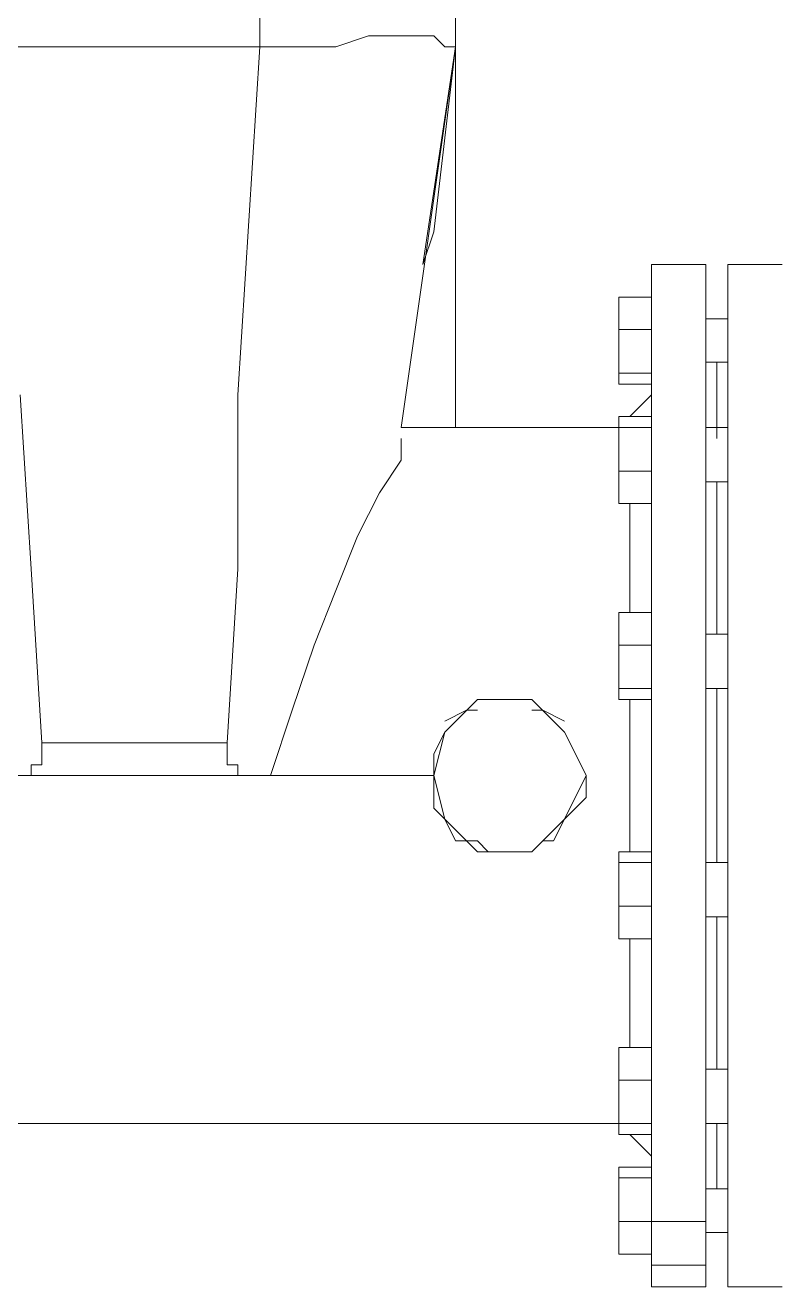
# Model space of a CAD drawing. Extents: x -187 to 52, y -9 to 65.
# Drawn here: x -130.6702 to -130.3782, y 35.9374 to 36.4279 of the extents above; entities that cross this region are included whole.
import ezdxf

# ---------------------------------------------------------------- set-up
doc = ezdxf.new("R2010")
doc.units = 0
doc.header["$MEASUREMENT"] = 0
doc.layers.add('PDF4_Geometría', color=7, linetype='Continuous')

msp = doc.modelspace()

# ---------------------------------------------------------------- linework, layer by layer
at = {"layer": 'PDF4_Geometría', "lineweight": 9}
for points in [[(-130.5791, 36.54634), (-130.5791, 36.41947), (-130.62985, 36.41947), (-130.67637, 36.41947)], [(-130.50298, 36.54634), (-130.50298, 36.41947), (-130.51567, 36.33489), (-130.51144, 36.34758), (-130.50298, 36.41947), (-130.50721, 36.41947), (-130.51144, 36.4237), (-130.5199, 36.4237), (-130.52835, 36.4237), (-130.53681, 36.4237), (-130.5495, 36.41947), (-130.56219, 36.41947), (-130.5791, 36.41947), (-130.58333, 36.3518), (-130.58756, 36.28414), (-130.58756, 36.21647), (-130.59179, 36.14881), (-130.59179, 36.14458), (-130.59179, 36.14035), (-130.58756, 36.14035), (-130.58756, 36.13612), (-130.58333, 36.13612), (-130.5791, 36.13612), (-130.57487, 36.13612), (-130.56642, 36.1615), (-130.55796, 36.18687), (-130.5495, 36.20802), (-130.54104, 36.22916), (-130.53258, 36.24608), (-130.52413, 36.25877), (-130.52413, 36.26722), (-130.52413, 36.25877), (-130.53258, 36.24608), (-130.54104, 36.22916), (-130.5495, 36.20802), (-130.55796, 36.18687), (-130.56642, 36.1615), (-130.57487, 36.13612), (-130.55796, 36.13612), (-130.54527, 36.13612), (-130.52835, 36.13612), (-130.51144, 36.13612), (-130.50721, 36.11921), (-130.49452, 36.10652), (-130.47338, 36.10652), (-130.46069, 36.11921), (-130.45223, 36.13612), (-130.45223, 36.12766), (-130.45646, 36.12343), (-130.46069, 36.11921), (-130.46492, 36.11075), (-130.46915, 36.11075), (-130.47338, 36.10652)], [(-130.50298, 36.27145), (-130.43954, 36.27145), (-130.50298, 36.27145), (-130.50298, 36.41947), (-130.50298, 36.54634), (-130.50298, 36.41947), (-130.50298, 36.54634), (-130.50298, 36.41947), (-130.50298, 36.27145), (-130.52413, 36.27145), (-130.50298, 36.41947), (-130.51144, 36.34758), (-130.51567, 36.33489), (-130.51144, 36.34758), (-130.50298, 36.41947), (-130.50298, 36.54634)], [(-130.51567, 36.33489), (-130.51144, 36.34758), (-130.50298, 36.41947)], [(-130.42686, 36.27991), (-130.42686, 36.27568), (-130.42686, 36.26722), (-130.42686, 36.27145), (-130.42686, 36.27991), (-130.42686, 36.28414), (-130.42686, 36.2926), (-130.42686, 36.28414), (-130.42686, 36.2926), (-130.43954, 36.2926), (-130.43954, 36.28837), (-130.42686, 36.28837), (-130.42686, 36.2926), (-130.42686, 36.30951), (-130.42686, 36.31374), (-130.42686, 36.31797), (-130.42686, 36.3222), (-130.42686, 36.31797), (-130.42686, 36.3222), (-130.42686, 36.31797), (-130.42686, 36.31374), (-130.42686, 36.3222), (-130.42686, 36.31374), (-130.42686, 36.31797), (-130.42686, 36.31374), (-130.42686, 36.32643), (-130.42686, 36.33489), (-130.42686, 36.32643), (-130.42686, 36.31374), (-130.42686, 36.2926), (-130.42686, 36.27145), (-130.42686, 36.24608), (-130.42686, 36.21647), (-130.42686, 36.18687), (-130.42686, 36.15727), (-130.42686, 36.12343), (-130.42686, 36.0896), (-130.42686, 36.06), (-130.42686, 36.03039), (-130.42686, 36.00502), (-130.42686, 35.97965), (-130.42686, 35.96273), (-130.40571, 35.96273), (-130.40571, 35.97965), (-130.40571, 36.00502), (-130.40571, 36.03039), (-130.40571, 36.06), (-130.40571, 36.0896), (-130.40571, 36.12343), (-130.40571, 36.15727), (-130.40571, 36.18687), (-130.40571, 36.21647), (-130.40571, 36.24608), (-130.40571, 36.27145), (-130.40571, 36.2926), (-130.40571, 36.31374), (-130.40571, 36.32643), (-130.40571, 36.33489), (-130.40571, 36.32643), (-130.40571, 36.31374), (-130.40571, 36.30951), (-130.40571, 36.29683), (-130.40571, 36.2926), (-130.40571, 36.28837), (-130.40571, 36.29683), (-130.40571, 36.28837), (-130.40571, 36.27568), (-130.40571, 36.26722)], [(-130.40571, 36.33489), (-130.42686, 36.33489)], [(-130.39725, 36.30951), (-130.39725, 36.31374), (-130.39725, 36.3222), (-130.39725, 36.33066), (-130.39725, 36.33489), (-130.39725, 36.33066), (-130.39725, 36.3222), (-130.39725, 36.29683), (-130.39725, 36.26722), (-130.39725, 36.22916), (-130.39725, 36.18264), (-130.39725, 36.13612), (-130.39725, 36.16995)], [(-130.42686, 36.29683), (-130.42686, 36.28837), (-130.42686, 36.29683), (-130.42686, 36.2926), (-130.42686, 36.28837), (-130.42686, 36.2926), (-130.42686, 36.29683), (-130.42686, 36.28837), (-130.42686, 36.2926), (-130.42686, 36.29683), (-130.42686, 36.2926), (-130.42686, 36.28837), (-130.43954, 36.28837), (-130.43954, 36.30106), (-130.43954, 36.31797), (-130.43954, 36.3222), (-130.42686, 36.3222), (-130.42686, 36.31797), (-130.42686, 36.3222), (-130.43954, 36.3222), (-130.43954, 36.30951)], [(-130.42686, 36.3222), (-130.43954, 36.3222), (-130.43954, 36.30951), (-130.42686, 36.30951), (-130.42686, 36.3222), (-130.43954, 36.3222), (-130.43954, 36.31797), (-130.43954, 36.30106), (-130.43954, 36.28837), (-130.42686, 36.28837)], [(-130.42686, 36.31374), (-130.42686, 36.3222), (-130.42686, 36.31374)], [(-130.42686, 36.31374), (-130.42686, 36.31797), (-130.42686, 36.3222), (-130.42686, 36.31797)], [(-130.42686, 36.31797), (-130.42686, 36.3222), (-130.42686, 36.31797), (-130.42686, 36.31374)], [(-130.42686, 36.30951), (-130.42686, 36.31374), (-130.42686, 36.30951)], [(-130.42686, 36.30528), (-130.42686, 36.30106), (-130.42686, 36.30528), (-130.42686, 36.29683), (-130.42686, 36.2926), (-130.42686, 36.28837), (-130.43954, 36.28837), (-130.43954, 36.2926), (-130.43954, 36.30951), (-130.43954, 36.2926)], [(-130.40571, 36.25031), (-130.40571, 36.21647), (-130.40571, 36.1911), (-130.40571, 36.18264), (-130.40571, 36.17418), (-130.40571, 36.16995), (-130.40571, 36.13612), (-130.40571, 36.16995), (-130.39725, 36.16995), (-130.39725, 36.17418), (-130.39725, 36.18264), (-130.39725, 36.1911), (-130.40571, 36.1911), (-130.40571, 36.21647), (-130.40571, 36.25031), (-130.39725, 36.25031), (-130.39725, 36.25877), (-130.39725, 36.26722), (-130.39725, 36.27568), (-130.39725, 36.28837), (-130.39725, 36.29683), (-130.39725, 36.28837), (-130.39725, 36.29683), (-130.39725, 36.30528)], [(-130.40571, 36.29683), (-130.39725, 36.29683)], [(-130.40571, 36.28837), (-130.40571, 36.29683), (-130.40571, 36.28837)], [(-130.40148, 36.28837), (-130.40148, 36.29683), (-130.40148, 36.28837)], [(-130.40148, 36.28837), (-130.40148, 36.29683), (-130.40148, 36.28837)], [(-130.39725, 36.28837), (-130.39725, 36.29683)], [(-130.39725, 36.2926), (-130.39725, 36.28837), (-130.39725, 36.29683), (-130.39725, 36.28837)], [(-130.42686, 36.2926), (-130.42686, 36.28837), (-130.42686, 36.2926)], [(-130.42686, 36.2926), (-130.42686, 36.28837), (-130.42686, 36.2926)], [(-130.67214, 36.28414), (-130.66791, 36.21647), (-130.66369, 36.14881), (-130.66369, 36.14458), (-130.66369, 36.14035), (-130.66791, 36.14035), (-130.66791, 36.13612), (-130.67214, 36.13612)], [(-130.42686, 36.26299), (-130.42686, 36.25877), (-130.42686, 36.26722), (-130.42686, 36.27145), (-130.43954, 36.27145), (-130.43954, 36.27568), (-130.43109, 36.27568)], [(-130.42686, 36.27145), (-130.42686, 36.26722), (-130.42686, 36.27145)], [(-130.39725, 36.26722), (-130.39725, 36.27145), (-130.40571, 36.27145), (-130.40571, 36.26722), (-130.40571, 36.25454), (-130.40571, 36.25031), (-130.40571, 36.21647), (-130.40571, 36.1911)], [(-130.42686, 36.25031), (-130.42686, 36.25454), (-130.42686, 36.25031), (-130.42686, 36.24185), (-130.42686, 36.25454), (-130.42686, 36.26722), (-130.42686, 36.25454), (-130.42686, 36.24185), (-130.42686, 36.25031), (-130.42686, 36.25454), (-130.42686, 36.24185), (-130.43954, 36.24185), (-130.43954, 36.25454)], [(-130.42686, 36.25877), (-130.42686, 36.26299), (-130.42686, 36.25877)], [(-130.42686, 36.19533), (-130.42686, 36.19956), (-130.42686, 36.19533), (-130.42686, 36.18264), (-130.42686, 36.19533), (-130.42686, 36.19956), (-130.42686, 36.19533), (-130.42686, 36.1911), (-130.42686, 36.19533), (-130.42686, 36.21647), (-130.42686, 36.23339), (-130.42686, 36.24608), (-130.42686, 36.25031), (-130.42686, 36.24608)], [(-130.39725, 36.25031), (-130.39725, 36.21647), (-130.39725, 36.1911)], [(-130.43531, 36.19956), (-130.43531, 36.20379), (-130.43531, 36.21647), (-130.43531, 36.22916), (-130.43531, 36.24185)], [(-130.42686, 36.1911), (-130.42686, 36.18687), (-130.43954, 36.18687)], [(-130.42686, 36.11075), (-130.42686, 36.10652), (-130.42686, 36.09383), (-130.42686, 36.08114), (-130.42686, 36.09383), (-130.42686, 36.10652), (-130.42686, 36.11075), (-130.42686, 36.10652), (-130.42686, 36.10229), (-130.42686, 36.11498), (-130.42686, 36.13612), (-130.42686, 36.15727), (-130.42686, 36.16995), (-130.42686, 36.17418), (-130.42686, 36.18264), (-130.42686, 36.1911), (-130.42686, 36.18264)], [(-130.42686, 36.17418), (-130.42686, 36.18264), (-130.42686, 36.17418)], [(-130.43954, 36.16995), (-130.43954, 36.16573), (-130.42686, 36.16573), (-130.42686, 36.16995), (-130.42686, 36.17418)], [(-130.40571, 36.16995), (-130.40571, 36.13612), (-130.40571, 36.10229)], [(-130.50721, 36.15304), (-130.51144, 36.14458), (-130.51144, 36.13612), (-130.50721, 36.15304), (-130.49452, 36.16573), (-130.47338, 36.16573), (-130.46069, 36.15304), (-130.45223, 36.13612), (-130.45646, 36.14458), (-130.46069, 36.15304)], [(-130.49452, 36.1615), (-130.49875, 36.1615), (-130.50721, 36.15727)], [(-130.47761, 36.16573), (-130.49029, 36.16573)], [(-130.46069, 36.15727), (-130.46915, 36.1615), (-130.47338, 36.1615)], [(-130.43531, 36.10652), (-130.43531, 36.11921), (-130.43531, 36.13612), (-130.43531, 36.15304), (-130.43531, 36.16573)], [(-130.59179, 36.14881), (-130.62985, 36.14881), (-130.66369, 36.14881)], [(-130.47761, 36.10652), (-130.48183, 36.10652), (-130.49029, 36.10652), (-130.49452, 36.11075), (-130.50298, 36.11075), (-130.50721, 36.11921), (-130.51144, 36.12343), (-130.51144, 36.12766), (-130.51144, 36.13612), (-130.52835, 36.13612), (-130.54527, 36.13612), (-130.55796, 36.13612), (-130.57487, 36.13612), (-130.60025, 36.13612), (-130.62985, 36.13612), (-130.65523, 36.13612), (-130.6806, 36.13612)], [(-130.39725, 35.96273), (-130.39725, 35.9585), (-130.39725, 35.95004), (-130.39725, 35.94158), (-130.39725, 35.93735), (-130.39725, 35.94158), (-130.39725, 35.95004), (-130.39725, 35.97542), (-130.39725, 36.00502), (-130.39725, 36.04308), (-130.39725, 36.0896), (-130.39725, 36.13612), (-130.39725, 36.10229), (-130.40571, 36.10229), (-130.40571, 36.09806), (-130.40571, 36.0896), (-130.40571, 36.08114), (-130.39725, 36.08114), (-130.39725, 36.05577), (-130.39725, 36.02194)], [(-130.42686, 36.08537), (-130.43954, 36.08537), (-130.43954, 36.07269), (-130.42686, 36.07269), (-130.42686, 36.08537), (-130.42686, 36.10229), (-130.42686, 36.10652), (-130.42686, 36.10229), (-130.42686, 36.09806), (-130.42686, 36.0896), (-130.42686, 36.08114), (-130.42686, 36.07269), (-130.42686, 36.05577), (-130.42686, 36.03885), (-130.42686, 36.02194), (-130.42686, 36.01348), (-130.42686, 36.00502), (-130.42686, 36.00079), (-130.42686, 35.99233), (-130.42686, 35.9881), (-130.43531, 35.99656), (-130.42686, 35.9881), (-130.42686, 35.97965), (-130.42686, 35.97542), (-130.42686, 35.97965), (-130.42686, 35.9881), (-130.42686, 35.97965), (-130.42686, 35.97542), (-130.42686, 35.98387), (-130.42686, 35.97542), (-130.42686, 35.97965), (-130.42686, 35.98387), (-130.43954, 35.98387), (-130.43954, 35.97119), (-130.43954, 35.95427), (-130.43954, 35.95004), (-130.42686, 35.95004), (-130.42686, 35.95427), (-130.42686, 35.95004), (-130.42686, 35.95427), (-130.42686, 35.9585), (-130.42686, 35.95004), (-130.42686, 35.9585), (-130.42686, 35.95427), (-130.42686, 35.95004), (-130.42686, 35.95427), (-130.42686, 35.95004), (-130.42686, 35.95427), (-130.42686, 35.9585), (-130.42686, 35.95004), (-130.42686, 35.9585), (-130.42686, 35.94581), (-130.42686, 35.93735), (-130.42686, 35.94581), (-130.42686, 35.93735), (-130.42686, 35.94581)], [(-130.42686, 36.10652), (-130.43954, 36.10652), (-130.43954, 36.10229)], [(-130.43954, 36.08537), (-130.43954, 36.10229), (-130.42686, 36.10229), (-130.42686, 36.09806), (-130.42686, 36.0896)], [(-130.39725, 36.08114), (-130.39725, 36.0896), (-130.39725, 36.09806), (-130.39725, 36.10229)], [(-130.42686, 36.09383), (-130.42686, 36.0896), (-130.42686, 36.09383)], [(-130.40571, 36.08114), (-130.40571, 36.05577), (-130.40571, 36.02194)], [(-130.43531, 36.03039), (-130.43531, 36.04308), (-130.43531, 36.05577), (-130.43531, 36.06846), (-130.43531, 36.07269)], [(-130.43109, 35.99656), (-130.43954, 35.99656), (-130.43954, 36.00079), (-130.43954, 35.99656), (-130.42686, 35.99656), (-130.42686, 36.00079), (-130.42686, 36.01771), (-130.42686, 36.03039), (-130.43954, 36.03039), (-130.43954, 36.01771)], [(-130.42686, 36.02194), (-130.42686, 36.03039), (-130.42686, 36.02194), (-130.42686, 36.01348), (-130.42686, 36.00925), (-130.42686, 36.01348), (-130.42686, 36.00502)], [(-130.42686, 36.00079), (-130.43954, 36.00079), (-130.43954, 36.01771), (-130.42686, 36.01771)], [(-130.40571, 35.99656), (-130.40571, 35.98387), (-130.40571, 35.97965), (-130.40571, 35.98387), (-130.40571, 35.97542), (-130.40571, 35.98387), (-130.40571, 35.99656), (-130.40571, 36.00079), (-130.40571, 35.99656), (-130.40571, 35.98387), (-130.40571, 35.97542), (-130.40571, 35.98387)], [(-130.39725, 35.96696), (-130.39725, 35.97542), (-130.39725, 35.97965), (-130.39725, 35.98387), (-130.39725, 35.97542), (-130.39725, 35.98387), (-130.39725, 35.99656)], [(-130.40571, 35.94581), (-130.42686, 35.94581), (-130.42686, 35.96273), (-130.42686, 35.95427), (-130.42686, 35.95004), (-130.43954, 35.95004), (-130.43954, 35.95427), (-130.43954, 35.97119), (-130.43954, 35.98387), (-130.42686, 35.98387), (-130.42686, 35.97965), (-130.42686, 35.97542), (-130.42686, 35.97965), (-130.42686, 35.98387), (-130.43954, 35.98387), (-130.43954, 35.97965), (-130.43954, 35.96273)], [(-130.42686, 35.95004), (-130.43954, 35.95004), (-130.43954, 35.96273), (-130.43954, 35.97965), (-130.43954, 35.98387), (-130.42686, 35.98387), (-130.42686, 35.97965), (-130.42686, 35.97542), (-130.42686, 35.97965), (-130.42686, 35.98387), (-130.42686, 35.97965), (-130.42686, 35.96273), (-130.42686, 35.95004), (-130.43954, 35.95004), (-130.43954, 35.96273), (-130.42686, 35.96273)], [(-130.42686, 35.97965), (-130.43954, 35.97965)], [(-130.42686, 35.97965), (-130.42686, 35.98387), (-130.42686, 35.97965)], [(-130.42686, 35.97965), (-130.42686, 35.97542), (-130.42686, 35.97965)], [(-130.40571, 35.98387), (-130.40571, 35.97542), (-130.40571, 35.98387)], [(-130.40571, 35.97542), (-130.40571, 35.97965)], [(-130.40571, 35.97965), (-130.40571, 35.97542)], [(-130.40571, 35.97965), (-130.40571, 35.97542), (-130.40571, 35.96696)], [(-130.40571, 35.97965), (-130.40571, 35.97542)], [(-130.40148, 35.98387), (-130.40148, 35.97542), (-130.40148, 35.98387)], [(-130.40148, 35.98387), (-130.40148, 35.97542), (-130.40148, 35.98387)], [(-130.39725, 35.97542), (-130.40571, 35.97542)], [(-130.42686, 35.96273), (-130.42686, 35.9585), (-130.42686, 35.96273)], [(-130.40571, 35.9585), (-130.40571, 35.94581), (-130.40571, 35.93735), (-130.40571, 35.94581), (-130.40571, 35.93735), (-130.40571, 35.94581), (-130.40571, 35.96273), (-130.40571, 35.95427)], [(-130.40571, 35.93735), (-130.42686, 35.93735)], [(-130.40571, 35.93735), (-130.42686, 35.93735)]]:
    msp.add_lwpolyline(points, dxfattribs=at)
for points in [[(-130.42686, 36.31374), (-130.42686, 36.32643), (-130.42686, 36.33489), (-130.42686, 36.32643)], [(-130.40571, 36.31374), (-130.40571, 36.32643), (-130.40571, 36.33489), (-130.40571, 36.32643)], [(-130.39725, 36.33489), (-130.37611, 36.33489)], [(-130.39725, 36.31374), (-130.39725, 36.3222), (-130.39725, 36.33066), (-130.39725, 36.33489), (-130.39725, 36.33066), (-130.39725, 36.3222)], [(-130.42686, 36.28837), (-130.42686, 36.29683), (-130.42686, 36.30951), (-130.42686, 36.3222), (-130.42686, 36.30951), (-130.42686, 36.29683)], [(-130.42686, 36.31374), (-130.42686, 36.31797)], [(-130.40571, 36.31374), (-130.39725, 36.31374)], [(-130.40571, 36.31374), (-130.39725, 36.31374)], [(-130.39725, 36.29683), (-130.40571, 36.29683)], [(-130.39725, 36.29683), (-130.40148, 36.29683), (-130.40571, 36.29683)], [(-130.40571, 36.28837), (-130.40571, 36.29683), (-130.40571, 36.28837), (-130.40571, 36.2926)], [(-130.40571, 36.26722), (-130.40571, 36.27568), (-130.40571, 36.28837), (-130.40571, 36.29683), (-130.40571, 36.28837), (-130.40571, 36.2926), (-130.40571, 36.28837), (-130.40571, 36.27568)], [(-130.40148, 36.26722), (-130.40148, 36.27568), (-130.40148, 36.28837), (-130.40148, 36.29683), (-130.40148, 36.28837), (-130.40148, 36.29683), (-130.40148, 36.28837), (-130.40148, 36.27568)], [(-130.40571, 36.28837), (-130.40571, 36.2926)], [(-130.43531, 36.27568), (-130.42686, 36.28414)], [(-130.42686, 36.27568), (-130.42686, 36.27991), (-130.42686, 36.27568), (-130.42686, 36.26722)], [(-130.43954, 36.27568), (-130.43954, 36.27145), (-130.43954, 36.27568), (-130.43109, 36.27568)], [(-130.43954, 36.27568), (-130.42686, 36.27568), (-130.42686, 36.27145), (-130.42686, 36.25454), (-130.43954, 36.25454), (-130.43954, 36.27145)], [(-130.40148, 36.1911), (-130.40148, 36.21647), (-130.40148, 36.25031), (-130.40148, 36.21647)], [(-130.42686, 36.16995), (-130.42686, 36.18687), (-130.42686, 36.19956), (-130.43954, 36.19956), (-130.43954, 36.18687), (-130.43954, 36.16995)], [(-130.42686, 36.16995), (-130.42686, 36.16573), (-130.42686, 36.16995), (-130.42686, 36.18264), (-130.42686, 36.16995), (-130.42686, 36.1615)], [(-130.40148, 36.13612), (-130.40148, 36.10229), (-130.40148, 36.13612), (-130.40148, 36.16995)], [(-130.58333, 36.13612), (-130.5791, 36.13612), (-130.57487, 36.13612), (-130.60025, 36.13612), (-130.62985, 36.13612), (-130.65523, 36.13612), (-130.6806, 36.13612), (-130.67637, 36.13612), (-130.62985, 36.13612)], [(-130.40571, 36.13612), (-130.40571, 36.10229)], [(-130.42686, 36.08114), (-130.42686, 36.07269), (-130.42686, 36.08114), (-130.42686, 36.07269), (-130.42686, 36.08114), (-130.42686, 36.08537)], [(-130.40571, 36.08114), (-130.40571, 36.05577), (-130.40571, 36.02194), (-130.40571, 36.05577)], [(-130.40148, 36.02194), (-130.40148, 36.05577), (-130.40148, 36.08114), (-130.40148, 36.05577)], [(-130.42686, 36.03039), (-130.42686, 36.02194), (-130.42686, 36.00925), (-130.42686, 35.99656), (-130.42686, 36.00925), (-130.42686, 36.02194)], [(-130.40571, 36.00502), (-130.40571, 36.00079), (-130.39725, 36.00079), (-130.39725, 36.00502), (-130.39725, 36.01348), (-130.39725, 36.02194), (-130.40571, 36.02194), (-130.40571, 36.01348)], [(-130.43954, 36.00079), (-130.81593, 36.00079)], [(-130.43954, 35.99656), (-130.43954, 36.00079), (-130.43954, 35.99656), (-130.43109, 35.99656)], [(-130.42686, 36.00079), (-130.42686, 35.99233), (-130.42686, 35.99656), (-130.42686, 35.99233)], [(-130.40148, 35.98387), (-130.40148, 35.97542), (-130.40148, 35.98387), (-130.40148, 35.99656), (-130.40148, 36.00079), (-130.40148, 35.99656), (-130.40148, 35.98387), (-130.40148, 35.97542)], [(-130.42686, 35.96696), (-130.42686, 35.97542), (-130.42686, 35.97965), (-130.42686, 35.97542), (-130.42686, 35.98387), (-130.42686, 35.97542)], [(-130.42686, 35.98387), (-130.42686, 35.97965), (-130.42686, 35.96696), (-130.42686, 35.95427), (-130.42686, 35.95004), (-130.42686, 35.95427), (-130.42686, 35.96696), (-130.42686, 35.97965)], [(-130.42686, 35.97542), (-130.42686, 35.97965)], [(-130.40571, 35.98387), (-130.40571, 35.97965), (-130.40571, 35.98387), (-130.40571, 35.97542)], [(-130.39725, 35.98387), (-130.39725, 35.97542), (-130.39725, 35.98387), (-130.39725, 35.97965)], [(-130.40571, 35.97542), (-130.39725, 35.97542)], [(-130.40571, 35.97542), (-130.40148, 35.97542), (-130.39725, 35.97542)], [(-130.42686, 35.97119), (-130.42686, 35.96696)], [(-130.39725, 35.9585), (-130.40571, 35.9585)], [(-130.39725, 35.9585), (-130.40571, 35.9585)], [(-130.39725, 35.9585), (-130.39725, 35.95004), (-130.39725, 35.94158), (-130.39725, 35.93735), (-130.39725, 35.94158), (-130.39725, 35.95004)], [(-130.40571, 35.93735), (-130.42686, 35.93735)], [(-130.42686, 35.93735), (-130.40571, 35.93735)], [(-130.37611, 35.93735), (-130.39725, 35.93735)]]:
    msp.add_lwpolyline(points, close=True, dxfattribs=at)

doc.saveas('drawing.dxf')
